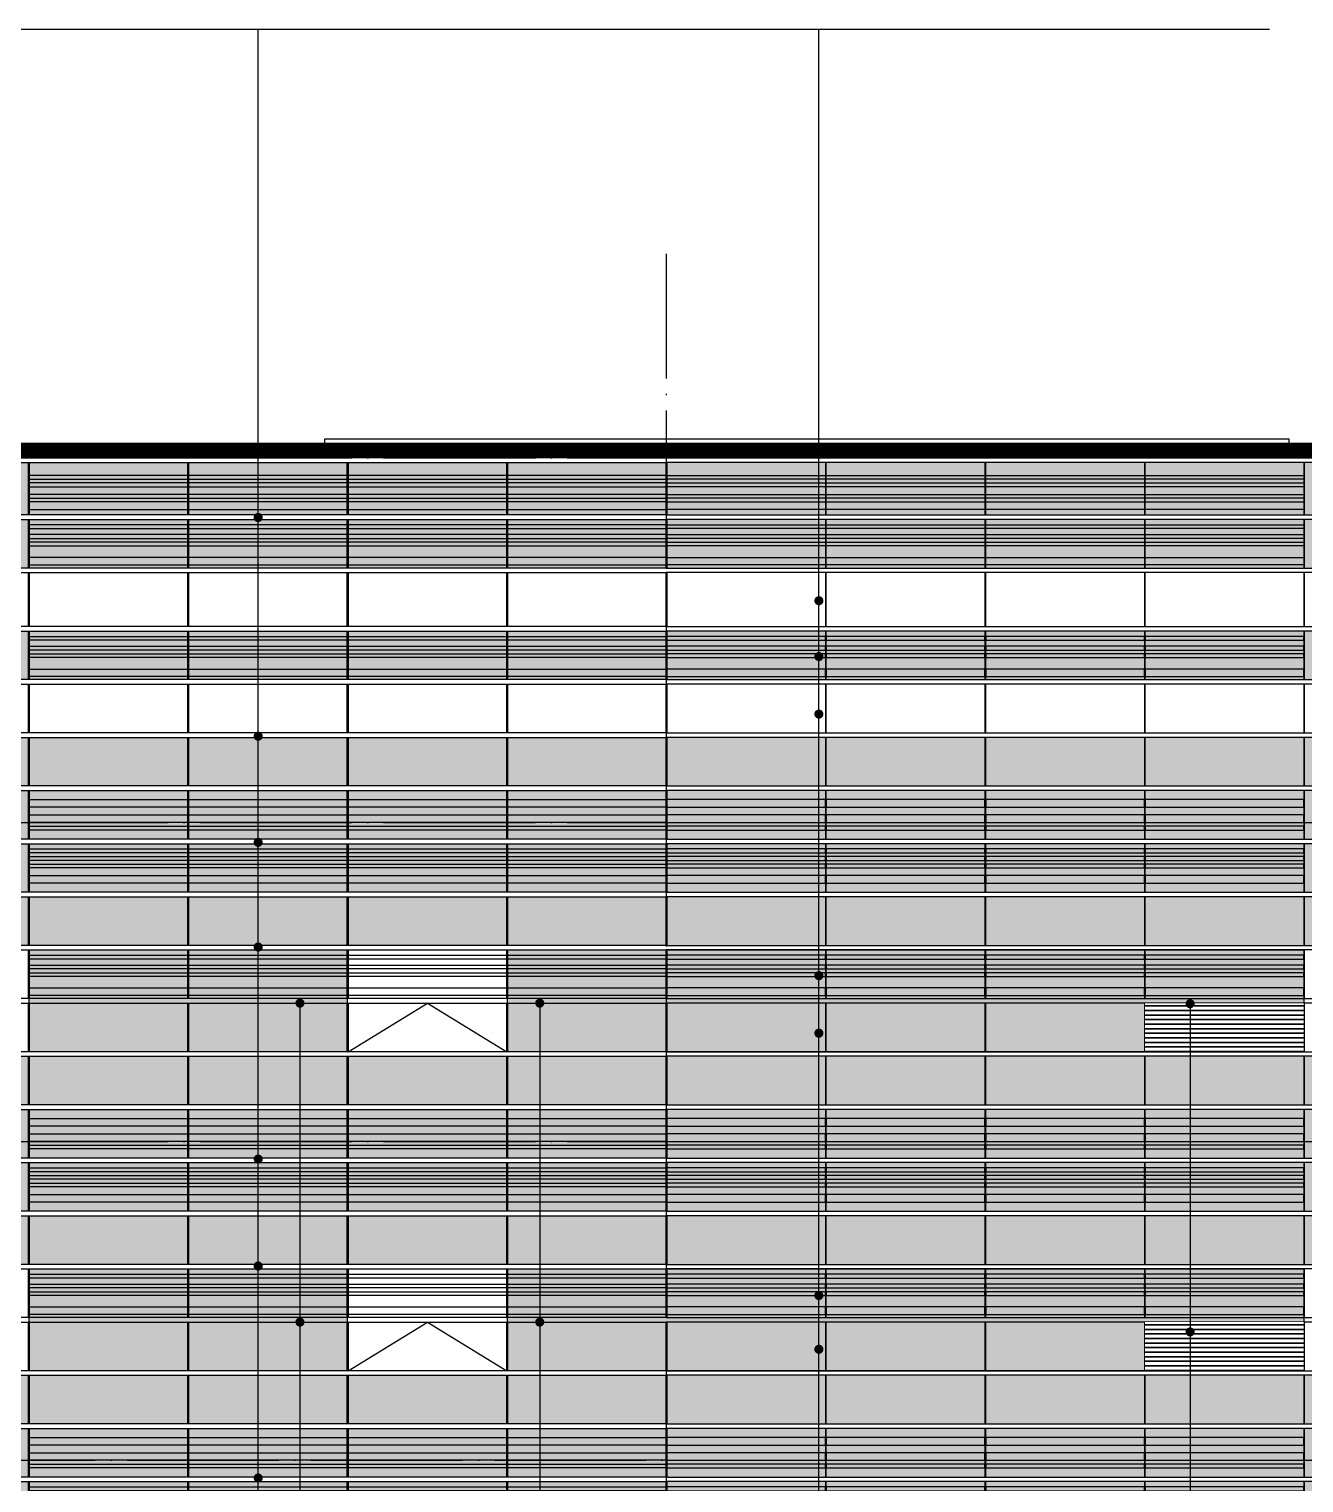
# Model space of a CAD drawing. Header units: millimetres. Extents: x 708158 to 1984082, y -168213 to -53.
# Drawn here: x 989943 to 1006738, y -51155 to -32010 of the extents above; entities that cross this region are included whole.
import ezdxf

# ---------------------------------------------------------------- set-up
doc = ezdxf.new("R2010")
doc.units = ezdxf.units.MM
doc.header["$LTSCALE"] = 1000
doc.set_wipeout_variables(frame=1)
doc.linetypes.add('DOTE', pattern=[2.42, 2, -0.2, 0.02, -0.2])
doc.layers.get('0').update_dxf_attribs({"color": 8})
for name, color, linetype in [('A-AXIS', 1, 'DOTE'), ('A-看线', 63, 'Continuous'), ('DIM_LEAD', 3, 'Continuous'), ('DOTE', 1, 'DOTE'), ('SPACE_HATCH', 9, 'Continuous'), ('WINDOW', 4, 'Continuous'), ('看线', 115, 'Continuous'), ('立面加粗', 5, 'Continuous'), ('立面填充线2 穿孔板', 105, 'Continuous'), ('立面窗户线', 21, 'Continuous')]:
    doc.layers.add(name, color=color, linetype=linetype)
doc.layers.add('E-百叶', color=8, linetype='Continuous', lineweight=35)

# ---------------------------------------------------------------- blocks, each defined once
blk = doc.blocks.new('A$C646C2EE2')
at = {"layer": 'A-看线'}
for points in [[(0, -70), (2090, -70), (2090, -120), (0, -120)], [(2100, -70), (4190, -70), (4190, -120), (2100, -120)], [(4200, -70), (6290, -70), (6290, -120), (4200, -120)], [(6300, -70), (8390, -70), (8390, -120), (6300, -120)], [(0, -200), (2090, -200), (2090, -250), (0, -250)], [(0, -300), (2090, -300), (2090, -350), (0, -350)], [(2100, -200), (4190, -200), (4190, -250), (2100, -250)], [(2100, -300), (4190, -300), (4190, -350), (2100, -350)], [(4200, -200), (6290, -200), (6290, -250), (4200, -250)], [(4200, -300), (6290, -300), (6290, -350), (4200, -350)], [(6300, -200), (8390, -200), (8390, -250), (6300, -250)], [(6300, -300), (8390, -300), (8390, -350), (6300, -350)], [(0, -500), (2090, -500), (2090, -600), (0, -600)], [(2100, -500), (4190, -500), (4190, -600), (2100, -600)], [(4200, -500), (6290, -500), (6290, -600), (4200, -600)], [(6300, -500), (8390, -500), (8390, -600), (6300, -600)]]:
    blk.add_lwpolyline(points, close=True, dxfattribs=at)
at = {"layer": 'WINDOW'}
for points in [[(2090, 0), (2100, 0), (2100, -640), (2090, -640)], [(4190, 0), (4200, 0), (4200, -640), (4190, -640)], [(6290, 0), (6300, 0), (6300, -640), (6290, -640)], [(8390, 0), (8400, 0), (8400, -640), (8390, -640)]]:
    blk.add_lwpolyline(points, close=True, dxfattribs=at)
blk = doc.blocks.new('A$C2A3A27BA')
at = {"layer": 'A-看线'}
for points in [[(0, -40), (2090, -40), (2090, -140), (0, -140)], [(2100, -40), (4190, -40), (4190, -140), (2100, -140)], [(4200, -40), (6290, -40), (6290, -140), (4200, -140)], [(6300, -40), (8390, -40), (8390, -140), (6300, -140)], [(0, -240), (2090, -240), (2090, -340), (0, -340)], [(2100, -240), (4190, -240), (4190, -340), (2100, -340)], [(4200, -240), (6290, -240), (6290, -340), (4200, -340)], [(6300, -240), (8390, -240), (8390, -340), (6300, -340)], [(0, -390), (2090, -390), (2090, -440), (0, -440)], [(2100, -390), (4190, -390), (4190, -440), (2100, -440)], [(4200, -390), (6290, -390), (6290, -440), (4200, -440)], [(6300, -390), (8390, -390), (8390, -440), (6300, -440)], [(0, -690), (2090, -690), (2090, -740), (0, -740)], [(2100, -690), (4190, -690), (4190, -740), (2100, -740)], [(4200, -690), (6290, -690), (6290, -740), (4200, -740)], [(6300, -690), (8390, -690), (8390, -740), (6300, -740)], [(0, -790), (2090, -790), (2090, -840), (0, -840)], [(0, -890), (2090, -890), (2090, -940), (0, -940)], [(2100, -790), (4190, -790), (4190, -840), (2100, -840)], [(2100, -890), (4190, -890), (4190, -940), (2100, -940)], [(4200, -790), (6290, -790), (6290, -840), (4200, -840)], [(4200, -890), (6290, -890), (6290, -940), (4200, -940)], [(6300, -790), (8390, -790), (8390, -840), (6300, -840)], [(6300, -890), (8390, -890), (8390, -940), (6300, -940)], [(0, -1040), (2090, -1040), (2090, -1140), (0, -1140)], [(2100, -1040), (4190, -1040), (4190, -1140), (2100, -1140)], [(4200, -1040), (6290, -1040), (6290, -1140), (4200, -1140)], [(6300, -1040), (8390, -1040), (8390, -1140), (6300, -1140)]]:
    blk.add_lwpolyline(points, close=True, dxfattribs=at)
at = {"layer": 'WINDOW'}
for points in [[(2090, 80), (2100, 80), (2100, -560), (2090, -560)], [(4190, 80), (4200, 80), (4200, -560), (4190, -560)], [(6290, 80), (6300, 80), (6300, -560), (6290, -560)], [(8390, 80), (8400, 80), (8400, -560), (8390, -560)], [(2090, -620), (2100, -620), (2100, -1260), (2090, -1260)], [(4190, -620), (4200, -620), (4200, -1260), (4190, -1260)], [(6290, -620), (6300, -620), (6300, -1260), (6290, -1260)], [(8390, -620), (8400, -620), (8400, -1260), (8390, -1260)]]:
    blk.add_lwpolyline(points, close=True, dxfattribs=at)
blk = doc.blocks.new('A$C2E555585')
at = {"layer": '立面填充线2 穿孔板'}
for points in [[(5, 420), (11695, 420), (11695, -220), (5, -220)], [(23395, 420), (11705, 420), (11705, -220), (23395, -220)], [(5, -280), (11695, -280), (11695, -920), (5, -920)], [(23395, -280), (11705, -280), (11705, -920), (23395, -920)], [(5, -980), (11695, -980), (11695, -1620), (5, -1620)], [(23395, -980), (11705, -980), (11705, -1620), (23395, -1620)], [(5, -3080), (11695, -3080), (11695, -3720), (5, -3720)], [(23395, -3080), (11705, -3080), (11705, -3720), (23395, -3720)]]:
    blk.add_hatch(color=256, dxfattribs=at).paths.add_polyline_path(points)
at = {"layer": 'A-看线'}
for points in [[(5, 420), (11695, 420), (11695, -220), (5, -220)], [(23395, 420), (11705, 420), (11705, -220), (23395, -220)], [(5, -280), (11695, -280), (11695, -920), (5, -920)], [(23395, -280), (11705, -280), (11705, -920), (23395, -920)], [(5, -980), (11695, -980), (11695, -1620), (5, -1620)], [(23395, -980), (11705, -980), (11705, -1620), (23395, -1620)], [(5, -3080), (11695, -3080), (11695, -3720), (5, -3720)], [(23395, -3080), (11705, -3080), (11705, -3720), (23395, -3720)]]:
    blk.add_lwpolyline(points, close=True, dxfattribs=at)
at = {"layer": 'WINDOW'}
for points in [[(3295, 420), (3305, 420), (3305, -220), (3295, -220)], [(20105, 420), (20095, 420), (20095, -220), (20105, -220)], [(3295, -280), (3305, -280), (3305, -920), (3295, -920)], [(20105, -280), (20095, -280), (20095, -920), (20105, -920)], [(3295, -980), (3305, -980), (3305, -1620), (3295, -1620)], [(5395, -980), (5405, -980), (5405, -1620), (5395, -1620)], [(7495, -980), (7505, -980), (7505, -1620), (7495, -1620)], [(9595, -980), (9605, -980), (9605, -1620), (9595, -1620)], [(11695, -980), (11705, -980), (11705, -1620), (11695, -1620)], [(11705, -980), (11695, -980), (11695, -1620), (11705, -1620)], [(13805, -980), (13795, -980), (13795, -1620), (13805, -1620)], [(15905, -980), (15895, -980), (15895, -1620), (15905, -1620)], [(18005, -980), (17995, -980), (17995, -1620), (18005, -1620)], [(20105, -980), (20095, -980), (20095, -1620), (20105, -1620)], [(3295, -1680), (3305, -1680), (3305, -2320), (3295, -2320)], [(20105, -1680), (20095, -1680), (20095, -2320), (20105, -2320)], [(3295, -2380), (3305, -2380), (3305, -3020), (3295, -3020)], [(5395, -2380), (5405, -2380), (5405, -3020), (5395, -3020)], [(7495, -2380), (7505, -2380), (7505, -3020), (7495, -3020)], [(9595, -2380), (9605, -2380), (9605, -3020), (9595, -3020)], [(11695, -2380), (11705, -2380), (11705, -3020), (11695, -3020)], [(11705, -2380), (11695, -2380), (11695, -3020), (11705, -3020)], [(13805, -2380), (13795, -2380), (13795, -3020), (13805, -3020)], [(15905, -2380), (15895, -2380), (15895, -3020), (15905, -3020)], [(18005, -2380), (17995, -2380), (17995, -3020), (18005, -3020)], [(20105, -2380), (20095, -2380), (20095, -3020), (20105, -3020)], [(3295, -3080), (3305, -3080), (3305, -3720), (3295, -3720)], [(5395, -3080), (5405, -3080), (5405, -3720), (5395, -3720)], [(7495, -3080), (7505, -3080), (7505, -3720), (7495, -3720)], [(9595, -3080), (9605, -3080), (9605, -3720), (9595, -3720)], [(11695, -3080), (11705, -3080), (11705, -3720), (11695, -3720)], [(11705, -3080), (11695, -3080), (11695, -3720), (11705, -3720)], [(13805, -3080), (13795, -3080), (13795, -3720), (13805, -3720)], [(15905, -3080), (15895, -3080), (15895, -3720), (15905, -3720)], [(18005, -3080), (17995, -3080), (17995, -3720), (18005, -3720)], [(20105, -3080), (20095, -3080), (20095, -3720), (20105, -3720)]]:
    blk.add_lwpolyline(points, close=True, dxfattribs=at)
blk.add_lwpolyline([(7505, -3020), (8550, -2380), (9595, -3020)], dxfattribs=at)
at = {"layer": '立面窗户线'}
for points in [[(11700, 480), (0, 480), (-30, 480), (-300, 450), (-300, 420), (0, 420), (11700, 420)], [(11700, 480), (23400, 480), (23430, 480), (23700, 450), (23700, 420), (23400, 420), (11700, 420)], [(11700, -220), (0, -220), (-90, -220), (-90, -280), (0, -280), (11700, -280)], [(11700, -220), (23400, -220), (23490, -220), (23490, -280), (23400, -280), (11700, -280)], [(11700, -920), (0, -920), (-30, -920), (-300, -950), (-300, -980), (0, -980), (11700, -980)], [(11700, -920), (23400, -920), (23430, -920), (23700, -950), (23700, -980), (23400, -980), (11700, -980)], [(11700, -1620), (0, -1620), (-90, -1620), (-90, -1680), (0, -1680), (11700, -1680)], [(11700, -1620), (23400, -1620), (23490, -1620), (23490, -1680), (23400, -1680), (11700, -1680)], [(11700, -2320), (0, -2320), (-90, -2320), (-90, -2380), (0, -2380), (11700, -2380)], [(11700, -2320), (23400, -2320), (23490, -2320), (23490, -2380), (23400, -2380), (11700, -2380)], [(11700, -3020), (0, -3020), (-90, -3020), (-90, -3080), (0, -3080), (11700, -3080)], [(11700, -3020), (23400, -3020), (23490, -3020), (23490, -3080), (23400, -3080), (11700, -3080)]]:
    blk.add_lwpolyline(points, dxfattribs=at)
at = {"layer": 'WINDOW'}
for name, p in [('A$C2A3A27BA', (3305, 340)), ('A$C646C2EE2', (3305, -1680))]:
    blk.add_blockref(name, p, dxfattribs=at)
at = {"layer": 'WINDOW', "xscale": -1}
for name, p in [('A$C2A3A27BA', (20095, 340)), ('A$C646C2EE2', (20095, -1680))]:
    blk.add_blockref(name, p, dxfattribs=at)
blk = doc.blocks.new('A$C02CA715E')
at = {"layer": '立面填充线2 穿孔板'}
for points in [[(5, -160), (11695, -160), (11695, -850), (5, -850)], [(23395, -160), (11705, -160), (11705, -850), (23395, -850)], [(5, -910), (11695, -910), (11695, -1550), (5, -1550)], [(23395, -910), (11705, -910), (11705, -1550), (23395, -1550)], [(5, -2380), (11695, -2380), (11695, -3020), (5, -3020)], [(23395, -2380), (11705, -2380), (11705, -3020), (23395, -3020)], [(5, -3780), (11695, -3780), (11695, -4420), (5, -4420)], [(23395, -3780), (11705, -3780), (11705, -4420), (23395, -4420)]]:
    blk.add_hatch(color=256, dxfattribs=at).paths.add_polyline_path(points)
at = {"layer": 'A-看线'}
for points in [[(5, -160), (11695, -160), (11695, -850), (5, -850)], [(23395, -160), (11705, -160), (11705, -850), (23395, -850)], [(5395, -330), (3305, -330), (3305, -380), (5395, -380)], [(7495, -330), (5405, -330), (5405, -380), (7495, -380)], [(9595, -330), (7505, -330), (7505, -380), (9595, -380)], [(11695, -330), (9605, -330), (9605, -380), (11695, -380)], [(11705, -330), (13795, -330), (13795, -380), (11705, -380)], [(13805, -330), (15895, -330), (15895, -380), (13805, -380)], [(15905, -330), (17995, -330), (17995, -380), (15905, -380)], [(18005, -330), (20095, -330), (20095, -380), (18005, -380)], [(5395, -430), (3305, -430), (3305, -480), (5395, -480)], [(7495, -430), (5405, -430), (5405, -480), (7495, -480)], [(9595, -430), (7505, -430), (7505, -480), (9595, -480)], [(11695, -430), (9605, -430), (9605, -480), (11695, -480)], [(11705, -430), (13795, -430), (13795, -480), (11705, -480)], [(13805, -430), (15895, -430), (15895, -480), (13805, -480)], [(15905, -430), (17995, -430), (17995, -480), (15905, -480)], [(18005, -430), (20095, -430), (20095, -480), (18005, -480)], [(5395, -580), (3305, -580), (3305, -630), (5395, -630)], [(5395, -680), (3305, -680), (3305, -780), (5395, -780)], [(7495, -580), (5405, -580), (5405, -630), (7495, -630)], [(7495, -680), (5405, -680), (5405, -780), (7495, -780)], [(9595, -580), (7505, -580), (7505, -630), (9595, -630)], [(9595, -680), (7505, -680), (7505, -780), (9595, -780)], [(11695, -580), (9605, -580), (9605, -630), (11695, -630)], [(11695, -680), (9605, -680), (9605, -780), (11695, -780)], [(11705, -580), (13795, -580), (13795, -630), (11705, -630)], [(11705, -680), (13795, -680), (13795, -780), (11705, -780)], [(13805, -580), (15895, -580), (15895, -630), (13805, -630)], [(13805, -680), (15895, -680), (15895, -780), (13805, -780)], [(15905, -580), (17995, -580), (17995, -630), (15905, -630)], [(15905, -680), (17995, -680), (17995, -780), (15905, -780)], [(18005, -580), (20095, -580), (20095, -630), (18005, -630)], [(18005, -680), (20095, -680), (20095, -780), (18005, -780)], [(5, -910), (11695, -910), (11695, -1550), (5, -1550)], [(23395, -910), (11705, -910), (11705, -1550), (23395, -1550)], [(5395, -980), (3305, -980), (3305, -1030), (5395, -1030)], [(5395, -1110), (3305, -1110), (3305, -1160), (5395, -1160)], [(7495, -980), (5405, -980), (5405, -1030), (7495, -1030)], [(7495, -1110), (5405, -1110), (5405, -1160), (7495, -1160)], [(9595, -980), (7505, -980), (7505, -1030), (9595, -1030)], [(9595, -1110), (7505, -1110), (7505, -1160), (9595, -1160)], [(11695, -980), (9605, -980), (9605, -1030), (11695, -1030)], [(11695, -1110), (9605, -1110), (9605, -1160), (11695, -1160)], [(11705, -980), (13795, -980), (13795, -1030), (11705, -1030)], [(11705, -1110), (13795, -1110), (13795, -1160), (11705, -1160)], [(13805, -980), (15895, -980), (15895, -1030), (13805, -1030)], [(13805, -1110), (15895, -1110), (15895, -1160), (13805, -1160)], [(15905, -980), (17995, -980), (17995, -1030), (15905, -1030)], [(15905, -1110), (17995, -1110), (17995, -1160), (15905, -1160)], [(18005, -980), (20095, -980), (20095, -1030), (18005, -1030)], [(18005, -1110), (20095, -1110), (20095, -1160), (18005, -1160)], [(5395, -1210), (3305, -1210), (3305, -1260), (5395, -1260)], [(7495, -1210), (5405, -1210), (5405, -1260), (7495, -1260)], [(9595, -1210), (7505, -1210), (7505, -1260), (9595, -1260)], [(11695, -1210), (9605, -1210), (9605, -1260), (11695, -1260)], [(11705, -1210), (13795, -1210), (13795, -1260), (11705, -1260)], [(13805, -1210), (15895, -1210), (15895, -1260), (13805, -1260)], [(15905, -1210), (17995, -1210), (17995, -1260), (15905, -1260)], [(18005, -1210), (20095, -1210), (20095, -1260), (18005, -1260)], [(5395, -1410), (3305, -1410), (3305, -1510), (5395, -1510)], [(7495, -1410), (5405, -1410), (5405, -1510), (7495, -1510)], [(9595, -1410), (7505, -1410), (7505, -1510), (9595, -1510)], [(11695, -1410), (9605, -1410), (9605, -1510), (11695, -1510)], [(11705, -1410), (13795, -1410), (13795, -1510), (11705, -1510)], [(13805, -1410), (15895, -1410), (15895, -1510), (13805, -1510)], [(15905, -1410), (17995, -1410), (17995, -1510), (15905, -1510)], [(18005, -1410), (20095, -1410), (20095, -1510), (18005, -1510)], [(5, -2380), (11695, -2380), (11695, -3020), (5, -3020)], [(23395, -2380), (11705, -2380), (11705, -3020), (23395, -3020)], [(5, -3080), (11695, -3080), (11695, -3720), (5, -3720)], [(23395, -3080), (11705, -3080), (11705, -3720), (23395, -3720)], [(5, -3780), (11695, -3780), (11695, -4420), (5, -4420)], [(23395, -3780), (11705, -3780), (11705, -4420), (23395, -4420)]]:
    blk.add_lwpolyline(points, close=True, dxfattribs=at)
at = {"layer": 'WINDOW'}
for points in [[(3295, -160), (3305, -160), (3305, -850), (3295, -850)], [(5395, -160), (5405, -160), (5405, -850), (5395, -850)], [(7495, -160), (7505, -160), (7505, -850), (7495, -850)], [(9595, -160), (9605, -160), (9605, -850), (9595, -850)], [(11705, -160), (11695, -160), (11695, -850), (11705, -850)], [(11695, -160), (11705, -160), (11705, -850), (11695, -850)], [(13805, -160), (13795, -160), (13795, -850), (13805, -850)], [(15905, -160), (15895, -160), (15895, -850), (15905, -850)], [(18005, -160), (17995, -160), (17995, -850), (18005, -850)], [(20105, -160), (20095, -160), (20095, -850), (20105, -850)], [(3295, -910), (3305, -910), (3305, -1550), (3295, -1550)], [(3295, -910), (3305, -910), (3305, -1550), (3295, -1550)], [(5395, -910), (5405, -910), (5405, -1550), (5395, -1550)], [(5395, -910), (5405, -910), (5405, -1550), (5395, -1550)], [(7495, -910), (7505, -910), (7505, -1550), (7495, -1550)], [(7495, -910), (7505, -910), (7505, -1550), (7495, -1550)], [(9595, -910), (9605, -910), (9605, -1550), (9595, -1550)], [(9595, -910), (9605, -910), (9605, -1550), (9595, -1550)], [(11705, -910), (11695, -910), (11695, -1550), (11705, -1550)], [(11695, -910), (11705, -910), (11705, -1550), (11695, -1550)], [(13805, -910), (13795, -910), (13795, -1550), (13805, -1550)], [(13805, -910), (13795, -910), (13795, -1550), (13805, -1550)], [(15905, -910), (15895, -910), (15895, -1550), (15905, -1550)], [(15905, -910), (15895, -910), (15895, -1550), (15905, -1550)], [(18005, -910), (17995, -910), (17995, -1550), (18005, -1550)], [(18005, -910), (17995, -910), (17995, -1550), (18005, -1550)], [(20105, -910), (20095, -910), (20095, -1550), (20105, -1550)], [(20105, -910), (20095, -910), (20095, -1550), (20105, -1550)], [(3295, -1610), (3305, -1610), (3305, -2320), (3295, -2320)], [(5395, -1610), (5405, -1610), (5405, -2320), (5395, -2320)], [(7495, -1610), (7505, -1610), (7505, -2320), (7495, -2320)], [(9595, -1610), (9605, -1610), (9605, -2320), (9595, -2320)], [(11705, -1610), (11695, -1610), (11695, -2320), (11705, -2320)], [(11695, -1610), (11705, -1610), (11705, -2320), (11695, -2320)], [(13805, -1610), (13795, -1610), (13795, -2320), (13805, -2320)], [(15905, -1610), (15895, -1610), (15895, -2320), (15905, -2320)], [(18005, -1610), (17995, -1610), (17995, -2320), (18005, -2320)], [(20105, -1610), (20095, -1610), (20095, -2320), (20105, -2320)], [(3295, -2380), (3305, -2380), (3305, -3020), (3295, -3020)], [(20105, -2380), (20095, -2380), (20095, -3020), (20105, -3020)], [(3295, -3080), (3305, -3080), (3305, -3720), (3295, -3720)], [(5395, -3080), (5405, -3080), (5405, -3720), (5395, -3720)], [(7495, -3080), (7505, -3080), (7505, -3720), (7495, -3720)], [(9595, -3080), (9605, -3080), (9605, -3720), (9595, -3720)], [(11695, -3080), (11705, -3080), (11705, -3720), (11695, -3720)], [(11705, -3080), (11695, -3080), (11695, -3720), (11705, -3720)], [(11705, -3080), (11695, -3080), (11695, -3720), (11705, -3720)], [(11695, -3080), (11705, -3080), (11705, -3720), (11695, -3720)], [(13805, -3080), (13795, -3080), (13795, -3720), (13805, -3720)], [(15905, -3080), (15895, -3080), (15895, -3720), (15905, -3720)], [(18005, -3080), (17995, -3080), (17995, -3720), (18005, -3720)], [(20105, -3080), (20095, -3080), (20095, -3720), (20105, -3720)], [(3295, -3780), (3305, -3780), (3305, -4420), (3295, -4420)], [(5395, -3780), (5405, -3780), (5405, -4420), (5395, -4420)], [(7495, -3780), (7505, -3780), (7505, -4420), (7495, -4420)], [(9595, -3780), (9605, -3780), (9605, -4420), (9595, -4420)], [(11695, -3780), (11705, -3780), (11705, -4420), (11695, -4420)], [(11705, -3780), (11695, -3780), (11695, -4420), (11705, -4420)], [(11705, -3780), (11695, -3780), (11695, -4420), (11705, -4420)], [(11695, -3780), (11705, -3780), (11705, -4420), (11695, -4420)], [(13805, -3780), (13795, -3780), (13795, -4420), (13805, -4420)], [(15905, -3780), (15895, -3780), (15895, -4420), (15905, -4420)], [(18005, -3780), (17995, -3780), (17995, -4420), (18005, -4420)], [(20105, -3780), (20095, -3780), (20095, -4420), (20105, -4420)]]:
    blk.add_lwpolyline(points, close=True, dxfattribs=at)
at = {"layer": '立面窗户线'}
for points in [[(11700, -100), (0, -100), (-30, -100), (-300, -130), (-300, -160), (0, -160), (11700, -160)], [(11700, -100), (23400, -100), (23430, -100), (23700, -130), (23700, -160), (23400, -160), (11700, -160)], [(11700, -850), (0, -850), (-90, -850), (-90, -910), (0, -910), (11700, -910)], [(11700, -850), (23400, -850), (23490, -850), (23490, -910), (23400, -910), (11700, -910)], [(11700, -1550), (0, -1550), (-30, -1550), (-300, -1580), (-300, -1610), (0, -1610), (11700, -1610)], [(11700, -1550), (23400, -1550), (23430, -1550), (23700, -1580), (23700, -1610), (23400, -1610), (11700, -1610)], [(11700, -2320), (0, -2320), (-90, -2320), (-90, -2380), (0, -2380), (11700, -2380)], [(11700, -2320), (23400, -2320), (23490, -2320), (23490, -2380), (23400, -2380), (11700, -2380)], [(11700, -3020), (0, -3020), (-30, -3020), (-300, -3050), (-300, -3080), (0, -3080), (11700, -3080)], [(11700, -3020), (23400, -3020), (23430, -3020), (23700, -3050), (23700, -3080), (23400, -3080), (11700, -3080)], [(11700, -3720), (0, -3720), (-90, -3720), (-90, -3780), (0, -3780), (11700, -3780)], [(11700, -3720), (23400, -3720), (23490, -3720), (23490, -3780), (23400, -3780), (11700, -3780)]]:
    blk.add_lwpolyline(points, dxfattribs=at)
at = {"layer": 'WINDOW'}
blk.add_blockref('A$C646C2EE2', (3305, -2380), dxfattribs=at)
at = {"layer": 'WINDOW', "xscale": -1}
blk.add_blockref('A$C646C2EE2', (20095, -2380), dxfattribs=at)
blk = doc.blocks.new('A$C7fb874a0')
at = {"layer": 'SPACE_HATCH'}
h = blk.add_hatch(color=256, dxfattribs=at)
h.dxf.hatch_style = 1
h.paths.add_polyline_path([(0, 0), (4190, 0), (4190, -1340), (0, -1340)])
h = blk.add_hatch(color=256, dxfattribs=at)
h.dxf.hatch_style = 1
h.paths.add_polyline_path([(6300, 0), (16790, 0), (16790, -1340), (6300, -1340)])
for points in [[(0, 0), (4190, 0), (4190, -1340), (0, -1340)], [(6300, 0), (16790, 0), (16790, -1340), (6300, -1340)]]:
    blk.add_lwpolyline(points, close=True, dxfattribs=at)
blk = doc.blocks.new('A$C7550d0f3')
at = {"layer": 'E-百叶'}
blk.add_lwpolyline([(0, 0), (2090, 0), (2090, -640), (0, -640)], close=True, dxfattribs=at)
blk.add_wipeout([(0, 0), (2090, 0), (2090, -640), (0, -640)]).dxf.layer = 'E-百叶'
h = blk.add_hatch(dxfattribs=at)
h.set_pattern_fill('玻璃', color=256, scale=50)
h.set_pattern_definition([(0, (-760418.53, 78246.664), (0, 60), [])])
h.paths.add_polyline_path([(0, 0), (2090, 0), (2090, -640), (0, -640)])
blk = doc.blocks.new('by')
at = {"layer": 'DOTE'}
for p in [(1012121, -44837), (1012121, -49037)]:
    blk.add_blockref('A$C7550d0f3', p, dxfattribs=at)

msp = doc.modelspace()

# ---------------------------------------------------------------- linework, layer by layer
at = {"layer": 'A-AXIS'}
for p, q in [((975254, -37656.7), (1017240.9, -37656.7)), ((975254, -42456.7), (1017240.9, -42456.7)), ((975254, -46656.7), (1017240.9, -46656.7)), ((981554, -50856.7), (1023540.9, -50856.7))]:
    msp.add_line(p, q, dxfattribs=at)
at = {"layer": 'DIM_LEAD'}
for p, q in [((988645.6, -32009.7), (993183.8, -32009.7)), ((992961.2, -38441.3), (992960.6, -32009.6)), ((992961.2, -38441.3), (992960.6, -32009.6)), ((992961.5, -41322.1), (992960.6, -32009.6)), ((992961.6, -42719.8), (992960.6, -32009.6)), ((992960.6, -32009.6), (1001439.9, -32009.6)), ((1000348.2, -39537.4), (1000348.2, -32009.6)), ((1000348.2, -40272.8), (1000348.2, -32009.6)), ((1000348.2, -41030.3), (1000348.2, -32009.6)), ((1000348.2, -32009.6), (1006284.7, -32009.6))]:
    msp.add_line(p, q, dxfattribs=at)
at = {"layer": 'DIM_LEAD', "const_width": 60}
for points in [[(992961.2, -38471.3, 1), (992961.2, -38411.3, 1)], [(992961.2, -38471.3, 1), (992961.2, -38411.3, 1)], [(1000348.2, -39567.4, 1), (1000348.2, -39507.4, 1)], [(1000348.2, -40302.8, 1), (1000348.2, -40242.8, 1)], [(1000348.2, -41060.3, 1), (1000348.2, -41000.3, 1)], [(992961.5, -41352.1, 1), (992961.5, -41292.1, 1)], [(992961.6, -42749.8, 1), (992961.6, -42689.8, 1)]]:
    msp.add_lwpolyline(points, format="xyb", close=True, dxfattribs=at)
at = {"layer": 'DOTE'}
msp.add_line((998340.9, -87432.6), (998340.9, -34970.2), dxfattribs=at)
at = {"layer": '看线'}
msp.add_lwpolyline([(986940.9, -37656.7), (993840.9, -37656.7), (993840.9, -37407.1), (1002840.8, -37407.1), (1006540.9, -37407.1), (1006540.9, -37656.7), (1009740.9, -37656.7)], dxfattribs=at)
at = {"layer": '立面加粗', "const_width": 200}
msp.add_lwpolyline([(980307.7, -86106.7), (980307.7, -74876.7), (986640.9, -74876.7), (986640.9, -37556.7), (1007361, -37556.7), (1007361, -62976.7), (1010040.9, -62976.7), (1010040.9, -77886.7), (1007361, -77886.7), (1007361, -86106.7)], dxfattribs=at)

# ---------------------------------------------------------------- block references
for name, p in [('A$C02CA715E', (986640.9, -37556.6)), ('A$C2E555585', (986640.9, -42456.7)), ('A$C2E555585', (986640.9, -46656.7)), ('A$C2E555585', (986640.9, -50856.7))]:
    msp.add_blockref(name, p)
at = {"layer": 'SPACE_HATCH'}
for p in [(989945.9, -44136.7), (989945.9, -48336.7)]:
    msp.add_blockref('A$C7fb874a0', p, dxfattribs=at)

# ---------------------------------------------------------------- next in the draw order: block references
at = {"layer": 'DOTE'}
msp.add_blockref('by', (-7475.2, 0), dxfattribs=at)

# ---------------------------------------------------------------- next in the draw order: linework, layer by layer
at = {"layer": 'DIM_LEAD'}
for p, q in [((992965.6, -85896.7), (992960.6, -32009.6)), ((992961.8, -44098), (992960.6, -32009.6)), ((992962, -46889.8), (992960.6, -32009.6)), ((992962.2, -48298), (992960.6, -32009.6)), ((992962.4, -51089.8), (992960.6, -32009.6)), ((992962.5, -52498), (992960.6, -32009.6)), ((992962.8, -55289.8), (992960.6, -32009.6)), ((992962.9, -56698), (992960.6, -32009.6)), ((992963.2, -59489.8), (992960.6, -32009.6)), ((992963.3, -60898), (992960.6, -32009.6)), ((992963.6, -63689.8), (992960.6, -32009.6)), ((992963.8, -66491.3), (992960.6, -32009.6)), ((992964, -67889.8), (992960.6, -32009.6)), ((992964.1, -69298), (992960.6, -32009.6)), ((992964.2, -70036.7), (992960.6, -32009.6)), ((992964.3, -71422.1), (992960.6, -32009.6)), ((992964.4, -72089.8), (992960.6, -32009.6)), ((992964.5, -73498), (992960.6, -32009.6)), ((992964.6, -74213.3), (992960.6, -32009.6)), ((992964.8, -76856.2), (992960.6, -32009.6)), ((992964.9, -77836.6), (992960.6, -32009.6)), ((992965.1, -80567.3), (992960.6, -32009.6)), ((992965.4, -83110.9), (992960.6, -32009.6)), ((992965.6, -85896.7), (992960.6, -32009.6)), ((1000348.2, -84621.9), (1000348.2, -32009.6)), ((1000348.2, -44474.7), (1000348.2, -32009.6)), ((1000348.2, -45232.2), (1000348.2, -32009.6)), ((1000348.2, -48686.7), (1000348.2, -32009.6)), ((1000348.2, -49394.6), (1000348.2, -32009.6)), ((1000348.2, -52886.7), (1000348.2, -32009.6)), ((1000348.2, -53645), (1000348.2, -32009.6)), ((1000348.2, -57065.7), (1000348.2, -32009.6)), ((1000348.2, -57823.2), (1000348.2, -32009.6)), ((1000348.2, -61283), (1000348.2, -32009.6)), ((1000348.2, -62040.4), (1000348.2, -32009.6)), ((1000348.2, -65444.5), (1000348.2, -32009.6)), ((1000348.2, -66202), (1000348.2, -32009.6)), ((1000348.2, -73886.7), (1000348.2, -32009.6)), ((1000348.2, -74664.9), (1000348.2, -32009.6)), ((1000348.2, -78548.2), (1000348.2, -32009.6)), ((1000348.2, -79114.5), (1000348.2, -32009.6)), ((1000348.2, -83566.5), (1000348.2, -32009.6)), ((1000348.2, -84621.9), (1000348.2, -32009.6)), ((993511.8, -44836.7), (993511.8, -97371.1)), ((996670.9, -44836.7), (996670.9, -97371.1)), ((1005239, -44844.5), (1005239, -95273)), ((993511.8, -49036.7), (993511.8, -97371.1)), ((996670.9, -49036.7), (996670.9, -97371.1)), ((1005239, -49166.4), (1005239, -95273))]:
    msp.add_line(p, q, dxfattribs=at)
at = {"layer": 'DIM_LEAD', "const_width": 60}
for points in [[(992961.8, -44128, 1), (992961.8, -44068, 1)], [(1000348.2, -44504.7, 1), (1000348.2, -44444.7, 1)], [(993511.8, -44806.7, 1), (993511.8, -44866.7, 1)], [(996670.9, -44806.7, 1), (996670.9, -44866.7, 1)], [(1005239, -44814.5, 1), (1005239, -44874.5, 1)], [(1000348.2, -45262.2, 1), (1000348.2, -45202.2, 1)], [(992962, -46919.8, 1), (992962, -46859.8, 1)], [(992962.2, -48328, 1), (992962.2, -48268, 1)], [(1000348.2, -48716.7, 1), (1000348.2, -48656.7, 1)], [(993511.8, -49006.7, 1), (993511.8, -49066.7, 1)], [(996670.9, -49006.7, 1), (996670.9, -49066.7, 1)], [(1005239, -49136.4, 1), (1005239, -49196.4, 1)], [(1000348.2, -49424.6, 1), (1000348.2, -49364.6, 1)], [(992962.4, -51119.8, 1), (992962.4, -51059.8, 1)]]:
    msp.add_lwpolyline(points, format="xyb", close=True, dxfattribs=at)

doc.saveas('drawing.dxf')
